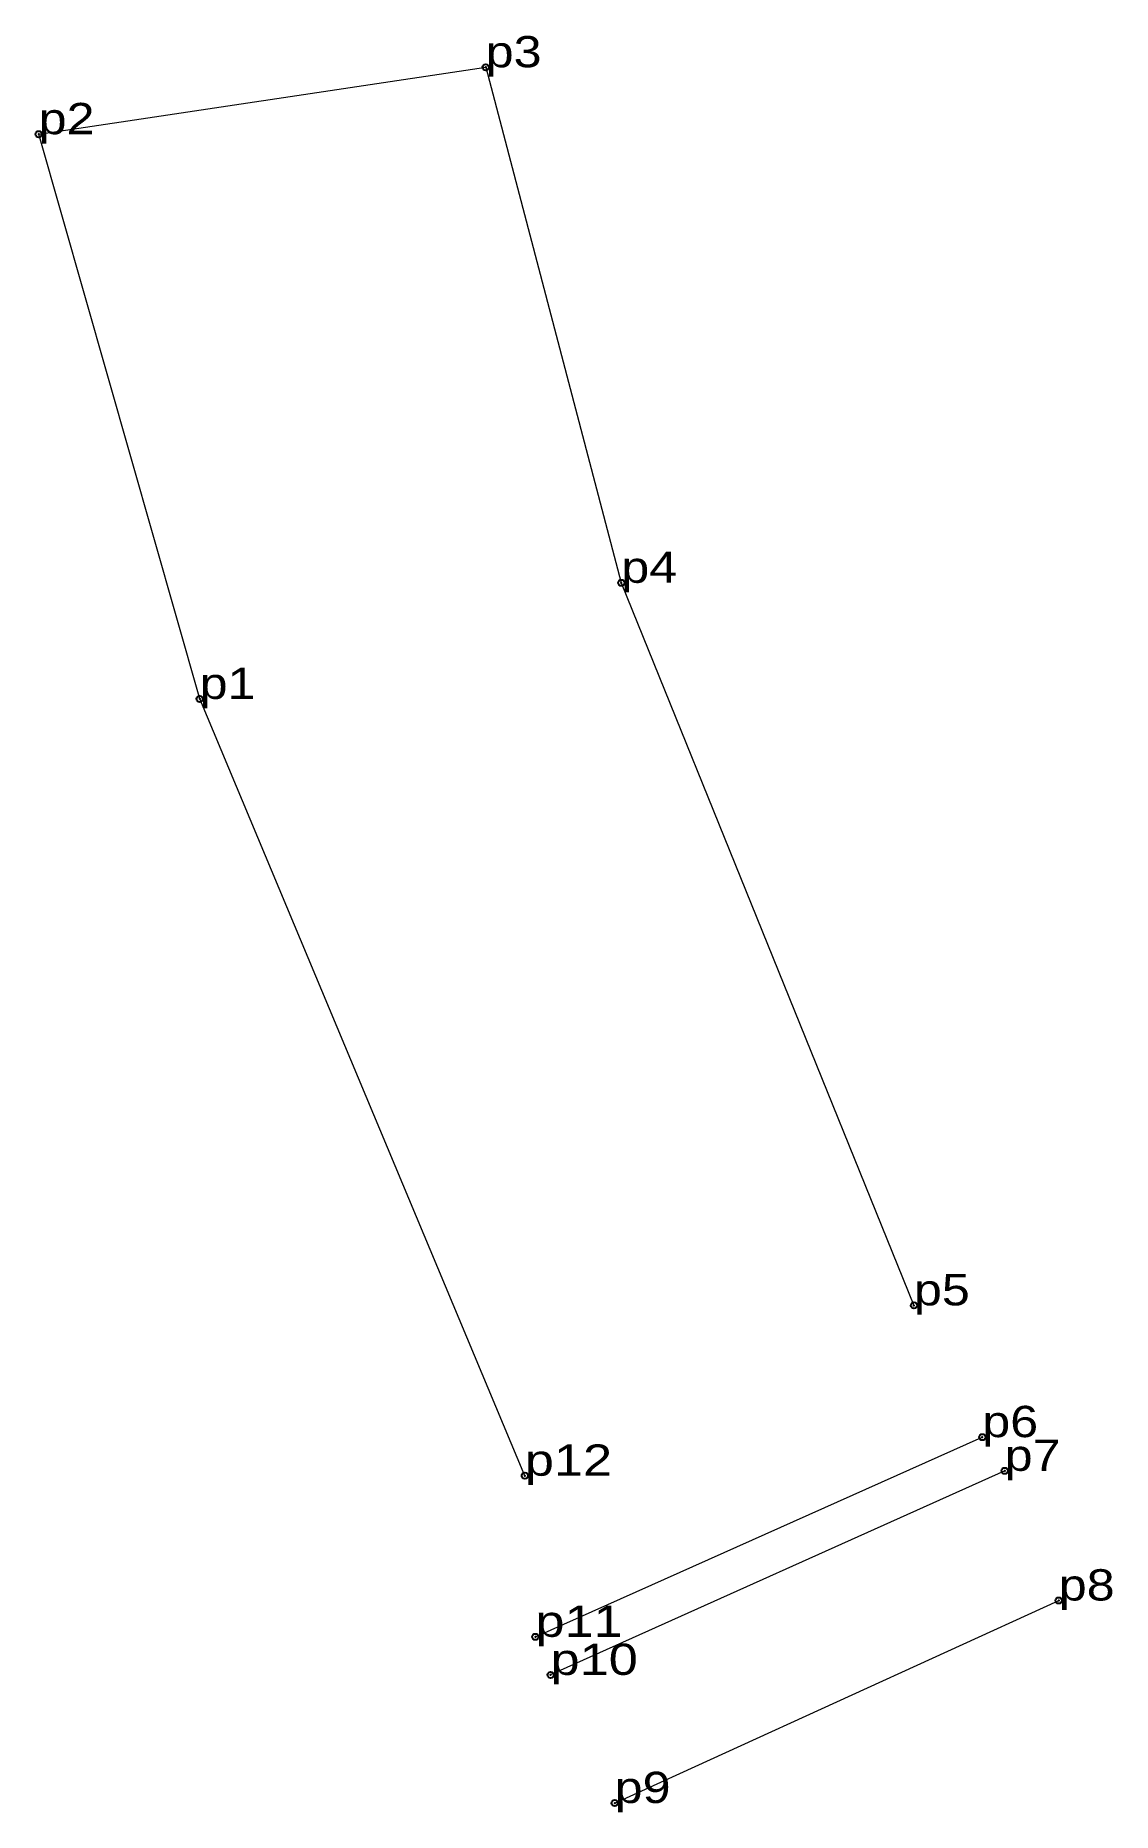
# Model space of a CAD drawing. Header units: metres. Extents: x 554976 to 555038, y 1840530 to 1840632.
import ezdxf

# ---------------------------------------------------------------- set-up
doc = ezdxf.new("R2010")
doc.units = ezdxf.units.M
doc.header["$LTSCALE"] = 0.72
doc.header["$PDMODE"] = 32
doc.header["$PDSIZE"] = 0.36
doc.layers.add('10', color=7, linetype='Continuous', lineweight=13)
doc.layers.add('12', color=7, linetype='Continuous')
doc.layers.add('7', color=7, linetype='Continuous')

msp = doc.modelspace()

# ---------------------------------------------------------------- linework, layer by layer
at = {"layer": '10'}
for p, q in [((555004.73, 1840540.08), (555030.43, 1840551.57)), ((555031.72, 1840549.63), (555005.6, 1840537.89)), ((555009.29, 1840530.52), (555034.83, 1840542.17))]:
    msp.add_line(p, q, dxfattribs=at)
msp.add_lwpolyline([(555004.12, 1840549.35), (554985.42, 1840594.04), (554976.17, 1840626.53), (555001.87, 1840630.38), (555009.67, 1840600.72), (555026.5, 1840559.15)], dxfattribs=at)
at = {"layer": '7'}
for p in [(555001.87, 1840630.38), (554976.16, 1840626.53), (555009.67, 1840600.72), (554985.42, 1840594.04), (555026.5, 1840559.15), (555030.43, 1840551.57), (555004.12, 1840549.35), (555031.72, 1840549.63), (555034.83, 1840542.17), (555004.73, 1840540.08), (555005.6, 1840537.89), (555009.29, 1840530.52)]:
    msp.add_point(p, dxfattribs=at)

# ---------------------------------------------------------------- texts
at = {"layer": '12'}
for s, width, p in [('p3', 1.2, (555001.87, 1840630.38)), ('p2', 1.2, (554976.16, 1840626.53)), ('p4', 1.2, (555009.67, 1840600.72)), ('p1', 1.2, (554985.42, 1840594.04)), ('p5', 1.2, (555026.5, 1840559.15)), ('p6', 1.2, (555030.43, 1840551.57)), ('p12', 1.25, (555004.12, 1840549.35)), ('p7', 1.2, (555031.72, 1840549.63)), ('p8', 1.2, (555034.83, 1840542.17)), ('p11', 1.25, (555004.73, 1840540.08)), ('p10', 1.25, (555005.6, 1840537.89)), ('p9', 1.2, (555009.29, 1840530.52))]:
    msp.add_text(s, height=1.8, dxfattribs=dict(at, width=width)).set_placement(p)

doc.saveas('drawing.dxf')
